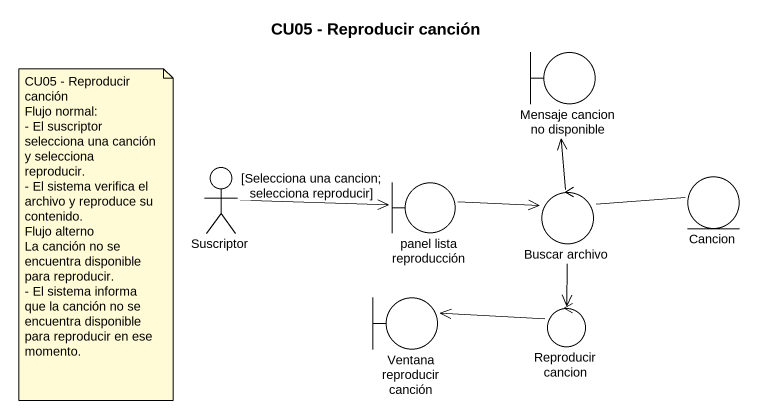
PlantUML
@startuml
title CU05 - Reproducir canción
boundary "Mensaje cancion no disponible" as Mensaje_cancion_no
actor Suscriptor
boundary "panel lista reproducción" as panel_lista_reproducción
control "Buscar archivo" as Buscar_archivo
entity Cancion
boundary "Ventana reproducir canción" as Ventana_reproducir_canción
control "Reproducir cancion" as Reproducir_cancion
Suscriptor -right-> panel_lista_reproducción : [Selecciona una cancion; selecciona reproducir]
panel_lista_reproducción -right-> Buscar_archivo
Buscar_archivo -up-> Mensaje_cancion_no
Buscar_archivo -right- Cancion
Buscar_archivo --> Reproducir_cancion
Reproducir_cancion -left-> Ventana_reproducir_canción
note as N1
  CU05 - Reproducir canción
  Flujo normal:
  - El suscriptor selecciona una canción y selecciona reproducir.
  - El sistema verifica el archivo y reproduce su contenido.
  Flujo alterno
  La canción no se encuentra disponible para reproducir.
  - El sistema informa que la canción no se encuentra disponible para reproducir en ese momento.
end note
@enduml
